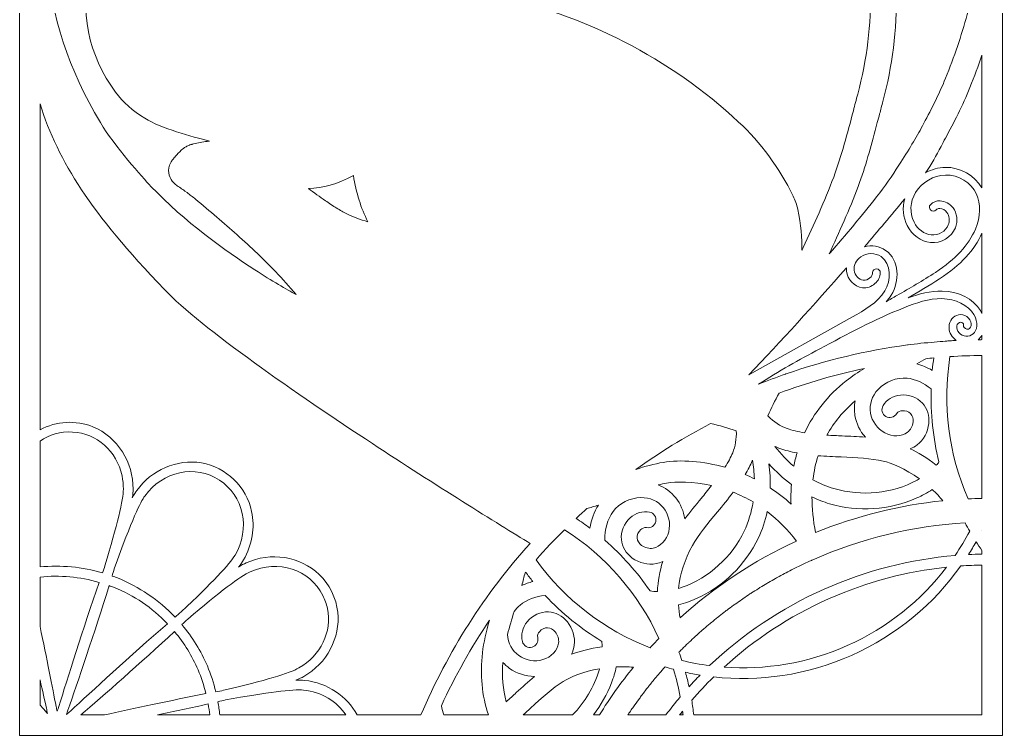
# Model space of a CAD drawing. Header units: millimetres. Extents: x 31 to 886, y -1164 to 562.
# Drawn here: x 31.5 to 416.8, y -581.1 to -300.5 of the extents above; entities that cross this region are included whole.
import ezdxf

# ---------------------------------------------------------------- set-up
doc = ezdxf.new("R2010")
doc.units = ezdxf.units.MM
doc.header["$MEASUREMENT"] = 0
doc.layers.add('Layer 4', color=7, linetype='Continuous')

msp = doc.modelspace()

# ---------------------------------------------------------------- linework, layer by layer
at = {"layer": 'Layer 4', "lineweight": 0}
msp.add_lwpolyline([(31.47, -19.87), (31.47, -468.29), (31.47, -581.1), (167.05, -581.1), (416.77, -581.1), (416.77, -19.87), (31.47, -19.87)], dxfattribs=at)
for points, knots in [([(376.23, -357.51), (373.49, -361.73), (370.76, -365.86), (367.47, -369.99), (361.69, -377.25), (355.46, -384.94), (349.09, -392.03), (349.02, -392.11), (348.95, -392.19), (348.88, -392.26), (352.67, -384.14), (356.85, -374.89), (360.25, -365.84), (363.19, -358), (365.2, -350.45), (367.32, -342.43), (367.32, -342.43), (367.75, -340.85), (367.75, -340.85), (368.05, -339.71), (368.34, -338.59), (368.64, -337.47), (369.07, -335.83), (369.5, -334.2), (369.95, -332.53), (373.61, -318.96), (375.44, -304.22), (375.26, -289.9), (375.07, -274.45), (372.65, -260.07), (368.08, -247.15), (365.03, -238.53), (361.05, -231.32), (355.56, -224.48), (349.31, -216.69), (342.96, -211.51), (334.98, -207.68), (325.87, -203.3), (318.11, -201.51), (308.19, -201.51), (308.19, -201.51), (307.77, -201.52), (307.77, -201.52), (295.09, -201.58), (282.22, -204.82), (268.43, -211.44), (257.75, -216.56), (245.79, -224.58), (236.45, -232.89), (234.2, -234.89), (231.6, -237.06), (229.08, -239.16), (229.08, -239.16), (228.93, -239.29), (228.93, -239.29), (228.4, -239.73), (227.88, -240.17), (227.36, -240.59), (227.04, -240.14), (226.73, -239.69), (226.41, -239.22), (226.41, -239.22), (226.37, -239.16), (226.37, -239.16), (225.77, -238.29), (225.15, -237.39), (224.4, -236.34), (217.35, -226.55), (209.69, -218.21), (199.56, -209.29), (187.76, -198.9), (173.54, -190.39), (159.51, -185.32), (146.84, -180.74), (134.4, -178.41), (121.5, -178.22), (117.93, -178.16), (114.3, -178.36), (110.07, -178.85), (96.9, -180.38), (84.09, -184.53), (73.04, -190.85), (66.7, -194.48), (61.56, -199.04), (56.42, -203.79), (54.4, -205.65), (52.73, -207.47), (51.28, -209.23), (52.85, -205.28), (54.64, -201.32), (56.49, -197.3), (56.53, -197.23), (56.6, -197.08), (56.64, -196.99), (58.35, -193.44), (61.29, -189.52), (63.45, -186.84), (72.27, -175.95), (82.62, -167.49), (93.39, -162.37), (104.99, -156.86), (116.24, -154.25), (129.86, -153.89), (130.66, -153.87), (131.32, -153.9), (132.13, -153.95), (142.33, -154.54), (150.32, -156.14), (158.86, -159.28), (174.14, -164.91), (188.18, -174.45), (200.58, -187.62), (201.62, -188.73), (204.77, -192.27), (208.11, -196.01), (213.33, -201.87), (218.26, -207.4), (219.22, -208.29), (219.61, -208.65), (220.12, -208.84), (220.66, -208.82), (221.19, -208.8), (221.7, -208.56), (222.05, -208.18), (222.2, -208.01), (222.56, -207.61), (223.1, -207.01), (223.1, -207.01), (223.13, -206.97), (223.13, -206.97), (241, -186.93), (249.2, -179.28), (252.93, -176.39), (260.41, -170.6), (269.41, -165.58), (277.65, -162.62), (287.96, -158.91), (298.47, -157.02), (308.88, -156.99), (308.88, -156.99), (309.11, -156.99), (309.11, -156.99), (315.32, -156.99), (321.64, -157.71), (327.9, -159.12), (338.3, -161.47), (348.15, -165.46), (356.4, -170.65), (368.02, -177.97), (376.52, -185.59), (383.95, -195.37), (391.72, -205.59), (397.19, -216.07), (401.68, -229.36), (405.44, -240.46), (407.33, -254.35), (407.01, -268.48), (406.75, -279.82), (405.41, -289.92), (403.01, -298.49), (400.63, -306.99), (397.94, -314.91), (394.52, -323.42), (391.93, -329.88), (388.32, -336.81), (385.46, -342.12), (382.93, -346.83), (380.08, -351.57), (376.23, -357.51)], [0, 0, 0, 0, 1, 1, 1, 2, 2, 2, 3, 3, 3, 4, 4, 4, 5, 5, 5, 6, 6, 6, 7, 7, 7, 8, 8, 8, 9, 9, 9, 10, 10, 10, 11, 11, 11, 12, 12, 12, 13, 13, 13, 14, 14, 14, 15, 15, 15, 16, 16, 16, 17, 17, 17, 18, 18, 18, 19, 19, 19, 20, 20, 20, 21, 21, 21, 22, 22, 22, 23, 23, 23, 24, 24, 24, 25, 25, 25, 26, 26, 26, 27, 27, 27, 28, 28, 28, 29, 29, 29, 30, 30, 30, 31, 31, 31, 32, 32, 32, 33, 33, 33, 34, 34, 34, 35, 35, 35, 36, 36, 36, 37, 37, 37, 38, 38, 38, 39, 39, 39, 40, 40, 40, 41, 41, 41, 42, 42, 42, 43, 43, 43, 44, 44, 44, 45, 45, 45, 46, 46, 46, 47, 47, 47, 48, 48, 48, 49, 49, 49, 50, 50, 50, 51, 51, 51, 52, 52, 52, 53, 53, 53, 54, 54, 54, 55, 55, 55, 56, 56, 56, 56]), ([(182.91, -285.26), (181.55, -278.4), (178.7, -273.18), (173.06, -267.27), (172.12, -266.29), (170.94, -266.07), (170.07, -265.91), (169.77, -265.85), (169.49, -265.8), (169.31, -265.73), (169.15, -265.67), (168.98, -265.61), (168.81, -265.55), (168.19, -265.32), (167.34, -265.01), (167.02, -264.68), (160.74, -258.31), (153.97, -251.65), (146.2, -246.54), (136.5, -240.16), (128.28, -236.68), (119.54, -235.28), (114.32, -234.44), (108.9, -234.61), (103.42, -235.77), (94.12, -237.75), (86.36, -241.32), (79.69, -246.67), (68.86, -255.36), (61.65, -266.48), (58.84, -278.83), (54.78, -296.75), (58.42, -314.55), (69.11, -328.96), (72, -332.85), (75.85, -336.29), (80.57, -339.16), (86.89, -343.02), (98.91, -346.37), (105.97, -348.12), (105.9, -348.12), (105.82, -348.13), (105.75, -348.13), (103.83, -348.27), (102.05, -348.67), (100.33, -349.06), (100.33, -349.06), (99.67, -349.21), (99.67, -349.21), (99.48, -349.25), (99.31, -349.3), (99.12, -349.36), (99.05, -349.38), (98.98, -349.4), (98.91, -349.42), (98.84, -349.43), (98.74, -349.46), (98.63, -349.5), (98.63, -349.5), (98.21, -349.62), (98.21, -349.62), (98.13, -349.64), (97.93, -349.71), (97.88, -349.72), (97.33, -349.93), (96.76, -350.25), (96.4, -350.48), (96.02, -350.73), (95.73, -350.94), (95.47, -351.16), (94.58, -351.92), (93.84, -352.62), (93.08, -353.45), (92.68, -353.88), (92.36, -354.22), (91.97, -354.72), (91.9, -354.82), (91.83, -354.9), (91.76, -354.99), (91.49, -355.33), (91.19, -355.71), (90.84, -356.29), (90.61, -356.69), (89.84, -358.11), (89.85, -359.68), (89.86, -360.83), (90.25, -362.17), (90.88, -363.17), (91.44, -364.06), (92.08, -364.63), (92.59, -365.1), (93.08, -365.54), (93.52, -365.82), (93.93, -366.08), (94.04, -366.15), (94.14, -366.22), (94.26, -366.29), (94.26, -366.29), (94.5, -366.45), (94.5, -366.45), (95.11, -366.86), (95.68, -367.24), (96.24, -367.67), (96.24, -367.67), (97.09, -368.3), (97.09, -368.3), (98.19, -369.13), (99.33, -369.98), (100.4, -370.86), (106.1, -375.57), (111.55, -380.25), (116.61, -384.76), (122.33, -389.87), (127.32, -394.64), (131.86, -399.35), (134.58, -402.16), (137.21, -405.1), (139.83, -408.27), (136.08, -406.21), (130.52, -403.01), (123.67, -398.59), (112.38, -391.29), (96.14, -379.69), (82.95, -365.85), (79.61, -362.34), (68.78, -350.2), (63.11, -340.8), (50.65, -320.14), (43.69, -298.76), (42.42, -277.25), (41.75, -266.07), (42.68, -255.25), (45.11, -245.94), (47.09, -238.34), (48.4, -233.32), (51.63, -227.21), (54.88, -221.07), (58.5, -216.2), (63.35, -211.41), (68.38, -206.45), (73.2, -202.65), (78.09, -199.82), (87.71, -194.24), (98.55, -190.71), (111.23, -189.01), (114.69, -188.55), (118.09, -188.36), (121.35, -188.45), (133.74, -188.78), (145.03, -190.89), (155.87, -194.91), (169.14, -199.83), (181.6, -207.3), (192.9, -217.1), (201.51, -224.57), (209.28, -233.03), (216.02, -242.26), (224.15, -253.38), (224.72, -253.74), (224.94, -253.88), (225.58, -254.28), (226.38, -254.29), (227.03, -253.9), (227.76, -253.46), (239.11, -244.04), (243.29, -240.45), (253.45, -231.77), (263.57, -224.97), (273.36, -220.27), (285.06, -214.66), (296.71, -211.81), (307.98, -211.81), (307.98, -211.81), (308.02, -211.81), (308.02, -211.81), (316.86, -211.82), (323.79, -213.38), (330.5, -216.89), (343.27, -223.57), (352.91, -235.22), (358.36, -250.58), (366.77, -274.23), (367.37, -302.33), (360.06, -329.7), (359.48, -331.88), (358.92, -334.04), (358.36, -336.18), (356.01, -345.15), (353.8, -353.63), (350.64, -362.19), (347.14, -371.64), (342.84, -380.89), (338.68, -389.84), (338.68, -389.84), (338.65, -389.9), (338.65, -389.9), (338.49, -390.24), (338.33, -390.59), (338.17, -390.93), (338.23, -386.3), (337.9, -380.66), (336.59, -374.93), (336.17, -373.05), (335.55, -371.3), (334.76, -369.7), (329.2, -358.43), (322, -348.64), (313.38, -340.62), (286.4, -315.51), (252.99, -298.37), (216.77, -291.04), (205.04, -288.67), (194.01, -289.17), (183.85, -290.05), (183.35, -290.09), (182.8, -290.06), (182.3, -290), (182.75, -288.5), (183.22, -286.83), (182.91, -285.26)], [0, 0, 0, 0, 1, 1, 1, 2, 2, 2, 3, 3, 3, 4, 4, 4, 5, 5, 5, 6, 6, 6, 7, 7, 7, 8, 8, 8, 9, 9, 9, 10, 10, 10, 11, 11, 11, 12, 12, 12, 13, 13, 13, 14, 14, 14, 15, 15, 15, 16, 16, 16, 17, 17, 17, 18, 18, 18, 19, 19, 19, 20, 20, 20, 21, 21, 21, 22, 22, 22, 23, 23, 23, 24, 24, 24, 25, 25, 25, 26, 26, 26, 27, 27, 27, 28, 28, 28, 29, 29, 29, 30, 30, 30, 31, 31, 31, 32, 32, 32, 33, 33, 33, 34, 34, 34, 35, 35, 35, 36, 36, 36, 37, 37, 37, 38, 38, 38, 39, 39, 39, 40, 40, 40, 41, 41, 41, 42, 42, 42, 43, 43, 43, 44, 44, 44, 45, 45, 45, 46, 46, 46, 47, 47, 47, 48, 48, 48, 49, 49, 49, 50, 50, 50, 51, 51, 51, 52, 52, 52, 53, 53, 53, 54, 54, 54, 55, 55, 55, 56, 56, 56, 57, 57, 57, 58, 58, 58, 59, 59, 59, 60, 60, 60, 61, 61, 61, 62, 62, 62, 63, 63, 63, 64, 64, 64, 65, 65, 65, 66, 66, 66, 67, 67, 67, 68, 68, 68, 69, 69, 69, 70, 70, 70, 71, 71, 71, 72, 72, 72, 73, 73, 73, 73]), ([(408.77, -366.48), (405.94, -361.53), (400.21, -358.26), (394.39, -358.41), (391.68, -358.48), (389.04, -359.24), (386.68, -360.55), (389.07, -357.17), (390.85, -353.77), (392.72, -350.23), (393.28, -349.15), (393.86, -348.04), (394.47, -346.93), (397.76, -340.86), (401.2, -334.25), (404.05, -327.1), (405.83, -322.66), (407.39, -318.48), (408.77, -314.45), (408.77, -314.45), (408.77, -366.48), (408.77, -366.48)], [0, 0, 0, 0, 1, 1, 1, 2, 2, 2, 3, 3, 3, 4, 4, 4, 5, 5, 5, 6, 6, 6, 7, 7, 7, 7]), ([(187.07, -573.1), (187.07, -573.1), (187.07, -573.1), (187.07, -573.1), (187.07, -573.1), (163.81, -573.1), (163.81, -573.1), (163.81, -573.1), (163.77, -573.1), (163.77, -573.1), (159.82, -565.72), (152.17, -560.48), (143.15, -559.53), (142.24, -559.44), (141.1, -559.41), (139.71, -559.46), (141, -558.95), (142.04, -558.47), (142.83, -558.02), (147.27, -555.49), (150.97, -551.73), (153.36, -547.21), (155.67, -542.82), (156.71, -537.8), (156.19, -532.86), (155.61, -527.29), (152.95, -521.87), (148.9, -517.99), (145.22, -514.48), (140.46, -512.2), (135.43, -511.42), (130.31, -510.62), (125, -511.37), (120.27, -513.48), (119.44, -513.85), (118.44, -514.4), (117.26, -515.14), (118.12, -514.05), (118.78, -513.11), (119.24, -512.33), (122.72, -506.36), (123.73, -499.57), (122.42, -493.33), (120.41, -483.75), (112.45, -475.91), (102.76, -474.28), (93.05, -472.65), (83.16, -477.15), (77.43, -485.04), (76.9, -485.77), (76.31, -486.75), (75.65, -487.98), (75.86, -486.6), (75.96, -485.47), (75.96, -484.56), (76.02, -474.19), (69.95, -464.08), (60.19, -460.14), (53.49, -457.43), (45.82, -457.83), (39.47, -461.31), (39.47, -461.31), (39.47, -461.2), (39.47, -461.2), (39.47, -461.2), (39.47, -461.2), (39.47, -461.2), (39.47, -461.2), (39.47, -333.48), (39.47, -333.48), (42.94, -344.86), (48.3, -355.94), (55.73, -367.16), (63.44, -378.8), (73.46, -390.87), (88.22, -406.3), (102.77, -421.5), (140.61, -447.54), (169.79, -466.7), (194.26, -482.77), (219.02, -498.18), (231.62, -505.86), (213.89, -525.53), (199.39, -548.17), (188.77, -573.1), (188.77, -573.1), (187.07, -573.1), (187.07, -573.1)], [0, 0, 0, 0, 1, 1, 1, 2, 2, 2, 3, 3, 3, 4, 4, 4, 5, 5, 5, 6, 6, 6, 7, 7, 7, 8, 8, 8, 9, 9, 9, 10, 10, 10, 11, 11, 11, 12, 12, 12, 13, 13, 13, 14, 14, 14, 15, 15, 15, 16, 16, 16, 17, 17, 17, 18, 18, 18, 19, 19, 19, 20, 20, 20, 21, 21, 21, 22, 22, 22, 23, 23, 23, 24, 24, 24, 25, 25, 25, 26, 26, 26, 27, 27, 27, 28, 28, 28, 29, 29, 29, 29]), ([(167.98, -379.7), (165.04, -378.93), (162.34, -377.94), (159.77, -376.68), (158.4, -376.01), (157.08, -375.21), (155.62, -374.3), (155.01, -373.92), (154.35, -373.5), (153.47, -372.91), (152.91, -372.54), (151.93, -371.87), (151.37, -371.49), (149.1, -369.91), (146.93, -368.35), (144.66, -366.69), (150.27, -366.63), (156.09, -364.96), (162.33, -361.63), (163.41, -368.37), (165.3, -374.43), (167.98, -379.7)], [0, 0, 0, 0, 1, 1, 1, 2, 2, 2, 3, 3, 3, 4, 4, 4, 5, 5, 5, 6, 6, 6, 7, 7, 7, 7]), ([(375.43, -408.66), (374.04, -409.46), (372.66, -410.26), (371.28, -411.06), (371.99, -410.25), (372.65, -409.38), (373.22, -408.45), (376.56, -403.07), (376.46, -394.74), (370.99, -390.94), (368.59, -389.28), (365.52, -388.81), (362.74, -389.52), (367.99, -383.38), (373.24, -377.13), (378.48, -370.77), (377.52, -374.24), (377.84, -377.9), (379.48, -381.24), (381.28, -384.91), (384.86, -387.52), (388.6, -387.88), (392.76, -388.27), (396.87, -385.85), (398.36, -382.1), (399.41, -379.45), (399.05, -376.37), (397.44, -374.24), (396.26, -372.68), (394.27, -371.61), (392.37, -371.52), (390.89, -371.45), (389.53, -371.98), (388.57, -373.03), (388.01, -373.64), (388.05, -374.59), (388.67, -375.15), (389.28, -375.71), (390.22, -375.67), (390.78, -375.06), (391.15, -374.66), (391.62, -374.49), (392.23, -374.51), (393.24, -374.56), (394.4, -375.19), (395.05, -376.05), (396.02, -377.34), (396.24, -379.32), (395.57, -380.99), (394.58, -383.48), (391.71, -385.16), (388.88, -384.89), (386.16, -384.63), (383.52, -382.68), (382.17, -379.92), (380.32, -376.14), (380.53, -372.02), (382.77, -368.32), (385.28, -364.18), (389.76, -361.53), (394.46, -361.41), (399.55, -361.27), (404.55, -364.34), (406.63, -368.86), (408.39, -372.7), (408.23, -377.72), (406.19, -382.6), (403.59, -388.82), (398.47, -394.38), (390.51, -399.59), (385.64, -402.78), (380.45, -405.77), (375.43, -408.66)], [0, 0, 0, 0, 1, 1, 1, 2, 2, 2, 3, 3, 3, 4, 4, 4, 5, 5, 5, 6, 6, 6, 7, 7, 7, 8, 8, 8, 9, 9, 9, 10, 10, 10, 11, 11, 11, 12, 12, 12, 13, 13, 13, 14, 14, 14, 15, 15, 15, 16, 16, 16, 17, 17, 17, 18, 18, 18, 19, 19, 19, 20, 20, 20, 21, 21, 21, 22, 22, 22, 23, 23, 23, 24, 24, 24, 24]), ([(408.77, -415.73), (408.59, -415.32), (408.38, -414.93), (408.16, -414.56), (405.33, -409.94), (399.58, -406.99), (393.14, -406.88), (388.55, -406.79), (384.08, -408.02), (379.84, -409.58), (383.97, -407.19), (388.16, -404.72), (392.16, -402.1), (400.45, -396.67), (405.89, -390.8), (408.77, -384.18), (408.77, -384.18), (408.77, -415.73), (408.77, -415.73)], [0, 0, 0, 0, 1, 1, 1, 2, 2, 2, 3, 3, 3, 4, 4, 4, 5, 5, 5, 6, 6, 6, 6]), ([(355.66, -399.04), (356.02, -402.42), (358.71, -405.23), (361.92, -405.59), (363.64, -405.78), (365.42, -405.19), (366.81, -403.99), (368.1, -402.86), (368.87, -401.32), (368.91, -399.74), (368.94, -398.91), (368.28, -398.22), (367.46, -398.2), (366.64, -398.18), (365.94, -398.83), (365.91, -399.65), (365.89, -400.39), (365.5, -401.15), (364.84, -401.72), (364.09, -402.37), (363.13, -402.7), (362.25, -402.6), (360.47, -402.41), (358.85, -400.67), (358.64, -398.72), (358.44, -396.8), (359.48, -394.68), (361.24, -393.44), (363.56, -391.8), (366.94, -391.79), (369.27, -393.41), (373.29, -396.2), (373.23, -402.74), (370.67, -406.87), (367.78, -411.54), (362.57, -414.46), (357.97, -417.04), (357.97, -417.04), (317.32, -439.79), (317.32, -439.79), (330.05, -426.49), (342.85, -412.45), (355.64, -397.75), (355.61, -398.18), (355.61, -398.61), (355.66, -399.04)], [0, 0, 0, 0, 1, 1, 1, 2, 2, 2, 3, 3, 3, 4, 4, 4, 5, 5, 5, 6, 6, 6, 7, 7, 7, 8, 8, 8, 9, 9, 9, 10, 10, 10, 11, 11, 11, 12, 12, 12, 13, 13, 13, 14, 14, 14, 15, 15, 15, 15]), ([(402.84, -421.83), (403.66, -421.95), (404.42, -421.37), (404.53, -420.55), (404.68, -419.48), (404.32, -418.38), (403.54, -417.52), (402.72, -416.6), (401.52, -416.07), (400.36, -416.11), (398.29, -416.17), (396.4, -417.84), (395.96, -419.99), (395.59, -421.8), (396.19, -423.77), (397.56, -425.28), (397.91, -425.66), (398.3, -425.98), (398.72, -426.27), (397.85, -426.31), (396.99, -426.36), (396.13, -426.41), (396.13, -426.41), (396.13, -426.43), (396.13, -426.43), (395.78, -426.43), (395.24, -426.48), (394.33, -426.55), (393.22, -426.63), (391.7, -426.76), (390, -426.91), (386.93, -427.18), (382.67, -427.58), (379.81, -427.96), (379.71, -427.97), (379.62, -428), (379.53, -428.04), (363.42, -430.19), (347.42, -434.01), (331.95, -439.39), (331.9, -439.4), (331.85, -439.41), (331.8, -439.43), (328.25, -440.67), (324.71, -442.01), (321.22, -443.41), (328.9, -438.28), (337.13, -433.88), (345.15, -429.58), (355.78, -423.89), (366.78, -418.01), (378.12, -413.46), (382.89, -411.55), (388.01, -409.79), (393.09, -409.88), (398.51, -409.98), (403.3, -412.37), (405.6, -416.13), (407.45, -419.16), (406.91, -422.36), (405.33, -423.71), (403.82, -425), (401.17, -424.78), (399.78, -423.25), (399.06, -422.47), (398.73, -421.45), (398.9, -420.59), (399.06, -419.81), (399.77, -419.13), (400.45, -419.11), (400.74, -419.11), (401.08, -419.26), (401.31, -419.52), (401.4, -419.62), (401.59, -419.87), (401.56, -420.14), (401.44, -420.96), (402.02, -421.72), (402.84, -421.83)], [0, 0, 0, 0, 1, 1, 1, 2, 2, 2, 3, 3, 3, 4, 4, 4, 5, 5, 5, 6, 6, 6, 7, 7, 7, 8, 8, 8, 9, 9, 9, 10, 10, 10, 11, 11, 11, 12, 12, 12, 13, 13, 13, 14, 14, 14, 15, 15, 15, 16, 16, 16, 17, 17, 17, 18, 18, 18, 19, 19, 19, 20, 20, 20, 21, 21, 21, 22, 22, 22, 23, 23, 23, 24, 24, 24, 25, 25, 25, 26, 26, 26, 26]), ([(408.77, -425.95), (408.28, -425.96), (407.79, -425.97), (407.3, -425.98), (407.91, -425.45), (408.4, -424.85), (408.77, -424.19), (408.77, -424.19), (408.77, -425.95), (408.77, -425.95)], [0, 0, 0, 0, 1, 1, 1, 2, 2, 2, 3, 3, 3, 3]), ([(383.19, -435.48), (384.51, -434.74), (385.7, -434.06), (386.8, -433.41), (387.88, -433.29), (388.9, -433.19), (389.9, -433.1), (389.66, -434.71), (389.46, -436.35), (389.3, -438), (387.35, -436.86), (385.29, -436.01), (383.19, -435.48)], [0, 0, 0, 0, 1, 1, 1, 2, 2, 2, 3, 3, 3, 4, 4, 4, 4]), ([(408.77, -488.2), (406.81, -488.23), (405.02, -488.28), (403.34, -488.35), (395.65, -470.71), (393.19, -451.47), (396.23, -432.6), (400.38, -432.34), (404.58, -432.18), (408.77, -432.14), (408.77, -432.14), (408.77, -488.2), (408.77, -488.2)], [0, 0, 0, 0, 1, 1, 1, 2, 2, 2, 3, 3, 3, 4, 4, 4, 4]), ([(355.58, -442.09), (348.37, -447.81), (342.87, -454.67), (339.22, -462.49), (336.58, -462.07), (334.34, -461.52), (332.37, -460.82), (329.73, -459.88), (327.18, -458.2), (324.79, -455.83), (326.1, -452.82), (327.6, -449.83), (329.24, -446.93), (340.15, -442.88), (351.4, -439.62), (362.76, -437.21), (360.29, -438.69), (357.82, -440.32), (355.58, -442.09)], [0, 0, 0, 0, 1, 1, 1, 2, 2, 2, 3, 3, 3, 4, 4, 4, 5, 5, 5, 6, 6, 6, 6]), ([(388.84, -445.24), (388.56, -454.88), (389.6, -464.52), (391.93, -473.9), (391.6, -474.33), (391.25, -474.75), (390.88, -475.17), (387.1, -472.22), (383.51, -470.15), (380.65, -468.75), (381.61, -468.35), (382.5, -467.84), (383.31, -467.22), (385.88, -465.29), (387.6, -462.16), (387.93, -458.83), (388.22, -455.79), (387.33, -452.95), (385.42, -450.82), (383.37, -448.55), (380.08, -447.34), (376.82, -447.67), (373.88, -447.96), (371.39, -449.48), (370, -451.83), (369.58, -452.54), (369.46, -453.37), (369.66, -454.17), (369.87, -454.97), (370.37, -455.65), (371.09, -456.07), (371.8, -456.49), (372.63, -456.61), (373.43, -456.4), (374.23, -456.2), (374.9, -455.69), (375.32, -454.98), (375.84, -454.1), (376.87, -453.88), (377.43, -453.82), (378.71, -453.7), (380.1, -454.16), (380.82, -454.96), (381.56, -455.78), (381.89, -456.94), (381.77, -458.23), (381.61, -459.84), (380.78, -461.39), (379.59, -462.28), (377.3, -464.01), (373.63, -464.11), (370.68, -462.53), (367.76, -460.97), (365.62, -457.97), (365.09, -454.71), (364.55, -451.37), (365.61, -448.08), (368.09, -445.44), (370.99, -442.34), (375.34, -440.67), (379.44, -441.07), (382.66, -441.39), (385.98, -442.86), (388.84, -445.24)], [0, 0, 0, 0, 1, 1, 1, 2, 2, 2, 3, 3, 3, 4, 4, 4, 5, 5, 5, 6, 6, 6, 7, 7, 7, 8, 8, 8, 9, 9, 9, 10, 10, 10, 11, 11, 11, 12, 12, 12, 13, 13, 13, 14, 14, 14, 15, 15, 15, 16, 16, 16, 17, 17, 17, 18, 18, 18, 19, 19, 19, 20, 20, 20, 21, 21, 21, 21]), ([(353.94, -463.69), (352.09, -463.6), (350.03, -463.51), (347.98, -463.39), (350.71, -458.44), (354.42, -453.94), (359.04, -449.97), (358.69, -451.84), (358.67, -453.76), (358.99, -455.7), (359.49, -458.81), (360.94, -461.79), (363.05, -464.21), (360.05, -463.95), (356.96, -463.82), (353.94, -463.69)], [0, 0, 0, 0, 1, 1, 1, 2, 2, 2, 3, 3, 3, 4, 4, 4, 5, 5, 5, 5]), ([(64.93, -514.57), (64.6, -515.5), (64.26, -516.45), (63.93, -517.4), (55.98, -515.05), (47.65, -514.27), (39.47, -515.07), (39.47, -515.07), (39.47, -465.7), (39.47, -465.7), (43.1, -463.23), (47.48, -461.93), (52.19, -462.18), (61.76, -462.71), (69.57, -469.6), (71.62, -479.35), (71.97, -481.03), (72.14, -482.78), (72.13, -484.54), (72.11, -488.61), (69.69, -498.72), (64.93, -514.57)], [0, 0, 0, 0, 1, 1, 1, 2, 2, 2, 3, 3, 3, 4, 4, 4, 5, 5, 5, 6, 6, 6, 7, 7, 7, 7]), ([(283.76, -474.06), (280.25, -474.65), (276.61, -475.68), (273.02, -476.87), (282.33, -470.18), (292.17, -464.13), (302.37, -458.85), (305.79, -459.6), (309.19, -460.55), (312.46, -461.68), (312.56, -464.9), (312.09, -467.79), (311.05, -470.28), (310.31, -472.07), (309.31, -473.95), (307.99, -476.01), (299.65, -473.63), (290.65, -472.9), (283.76, -474.06)], [0, 0, 0, 0, 1, 1, 1, 2, 2, 2, 3, 3, 3, 4, 4, 4, 5, 5, 5, 6, 6, 6, 6]), ([(327.63, -467.82), (328.28, -468.12), (328.93, -468.39), (329.59, -468.62), (331.6, -469.34), (333.79, -469.91), (336.26, -470.38), (335.77, -472.07), (335.35, -473.82), (335.01, -475.61), (332.39, -473.36), (329.92, -470.75), (327.63, -467.82)], [0, 0, 0, 0, 1, 1, 1, 2, 2, 2, 3, 3, 3, 4, 4, 4, 4]), ([(315.96, -478.86), (317.07, -476.99), (317.97, -475.21), (318.7, -473.45), (318.73, -473.38), (318.76, -473.31), (318.79, -473.23), (319.2, -475.71), (319.46, -478.15), (319.54, -480.54), (318.34, -479.93), (317.14, -479.37), (315.96, -478.86)], [0, 0, 0, 0, 1, 1, 1, 2, 2, 2, 3, 3, 3, 4, 4, 4, 4]), ([(369.99, -473.56), (373.32, -474.33), (378.7, -476.56), (384.24, -480.56), (383.94, -480.74), (383.65, -480.9), (383.36, -481.06), (373.43, -486.35), (361.54, -487.54), (350.75, -484.34), (347.92, -483.5), (345.15, -482.34), (342.51, -480.87), (342.89, -477.59), (343.57, -474.43), (344.52, -471.44), (347.55, -471.69), (350.61, -471.82), (353.58, -471.96), (359.59, -472.22), (365.27, -472.47), (369.99, -473.56)], [0, 0, 0, 0, 1, 1, 1, 2, 2, 2, 3, 3, 3, 4, 4, 4, 5, 5, 5, 6, 6, 6, 7, 7, 7, 7]), ([(94.78, -532.71), (93.99, -533.38), (93.19, -534.06), (92.4, -534.75), (85.98, -528), (78.38, -522.83), (69.8, -519.39), (69.1, -519.11), (68.39, -518.87), (67.71, -518.65), (68, -517.69), (68.29, -516.73), (68.58, -515.78), (75.52, -496.28), (78.91, -489.52), (80.53, -487.29), (87.65, -477.48), (100.25, -474.8), (109.84, -481.06), (114.47, -484.08), (117.64, -488.72), (118.77, -494.11), (119.91, -499.53), (118.9, -505.32), (115.93, -510.4), (113.88, -513.9), (106.77, -521.41), (94.78, -532.71)], [0, 0, 0, 0, 1, 1, 1, 2, 2, 2, 3, 3, 3, 4, 4, 4, 5, 5, 5, 6, 6, 6, 7, 7, 7, 8, 8, 8, 9, 9, 9, 9]), ([(333.92, -490.39), (331.35, -488.07), (328.61, -485.96), (325.72, -484.08), (325.82, -481), (325.67, -477.83), (325.26, -474.64), (327.99, -477.72), (330.94, -480.43), (334.07, -482.75), (333.89, -485.27), (333.83, -487.83), (333.92, -490.39)], [0, 0, 0, 0, 1, 1, 1, 2, 2, 2, 3, 3, 3, 4, 4, 4, 4]), ([(281.87, -482.91), (283.03, -482.62), (284.12, -482.4), (285.14, -482.22), (288.72, -481.62), (295.35, -481.55), (302.76, -483.2), (301.38, -484.94), (299.97, -486.65), (298.69, -488.19), (296.51, -490.82), (294.28, -493.52), (292.26, -496.24), (291.81, -493.21), (290.58, -490.3), (288.72, -487.98), (288.72, -487.98), (288.72, -487.98), (288.72, -487.98), (286.88, -485.68), (284.55, -483.96), (281.87, -482.91)], [0, 0, 0, 0, 1, 1, 1, 2, 2, 2, 3, 3, 3, 4, 4, 4, 5, 5, 5, 6, 6, 6, 7, 7, 7, 7]), ([(393.43, -489.1), (376.34, -490.85), (359.57, -495.05), (343.53, -501.62), (342.6, -496.77), (342.13, -492.06), (342.13, -487.61), (344.38, -488.7), (346.68, -489.59), (348.99, -490.27), (360.26, -493.62), (372.41, -492.81), (383.21, -488.01), (384.24, -487.55), (385.27, -487.05), (386.27, -486.51), (387.3, -485.97), (388.3, -485.36), (389.27, -484.71), (390.76, -486.11), (392.16, -487.58), (393.43, -489.1)], [0, 0, 0, 0, 1, 1, 1, 2, 2, 2, 3, 3, 3, 4, 4, 4, 5, 5, 5, 6, 6, 6, 7, 7, 7, 7]), ([(280.44, -494.89), (279.98, -494.21), (279.28, -493.74), (278.48, -493.57), (275.79, -493.03), (273, -493.86), (270.82, -495.85), (268.39, -498.06), (267.09, -501.32), (267.41, -504.36), (267.7, -507.2), (269.22, -509.76), (271.68, -511.58), (274.36, -513.56), (277.85, -514.38), (281, -513.77), (281.89, -513.6), (282.77, -513.32), (283.61, -512.94), (282.44, -516.79), (281.73, -520.73), (281.52, -524.7), (280.53, -524.69), (279.57, -524.61), (278.66, -524.48), (273.6, -517.14), (267.65, -510.46), (260.94, -504.63), (260.82, -500.36), (261.95, -496.38), (264.16, -493.39), (266.6, -490.07), (270.76, -487.96), (275, -487.88), (278.62, -487.81), (281.78, -489.21), (283.9, -491.85), (285.96, -494.43), (286.76, -498.03), (285.97, -501.24), (285.17, -504.49), (282.64, -507.15), (279.82, -507.7), (278.36, -507.98), (276.65, -507.56), (275.35, -506.6), (274.31, -505.83), (273.67, -504.8), (273.56, -503.71), (273.45, -502.64), (274.03, -501.29), (274.98, -500.43), (275.4, -500.05), (276.25, -499.44), (277.25, -499.64), (278.06, -499.8), (278.89, -499.64), (279.57, -499.18), (280.26, -498.72), (280.73, -498.03), (280.89, -497.22), (281.06, -496.41), (280.9, -495.58), (280.44, -494.89)], [0, 0, 0, 0, 1, 1, 1, 2, 2, 2, 3, 3, 3, 4, 4, 4, 5, 5, 5, 6, 6, 6, 7, 7, 7, 8, 8, 8, 9, 9, 9, 10, 10, 10, 11, 11, 11, 12, 12, 12, 13, 13, 13, 14, 14, 14, 15, 15, 15, 16, 16, 16, 17, 17, 17, 18, 18, 18, 19, 19, 19, 20, 20, 20, 21, 21, 21, 21]), ([(311.23, -485.8), (313.93, -486.86), (316.55, -488.13), (319.03, -489.59), (318.4, -493.61), (317.22, -497.46), (315.52, -501.03), (310.67, -511.19), (301.83, -519.22), (291.24, -523.06), (290.8, -523.22), (290.34, -523.38), (289.85, -523.52), (290.4, -517.79), (292.21, -512.14), (295.24, -506.71), (297.6, -502.48), (301.22, -498.11), (305.07, -493.47), (307.12, -490.99), (309.24, -488.43), (311.23, -485.8)], [0, 0, 0, 0, 1, 1, 1, 2, 2, 2, 3, 3, 3, 4, 4, 4, 5, 5, 5, 6, 6, 6, 7, 7, 7, 7]), ([(258.44, -490.8), (256.72, -493.45), (255.57, -496.54), (255.05, -499.86), (253.29, -498.53), (251.48, -497.26), (249.65, -496.06), (250.96, -494.83), (252.35, -493.57), (253.88, -492.21), (255.3, -491.8), (256.8, -491.34), (258.44, -490.8)], [0, 0, 0, 0, 1, 1, 1, 2, 2, 2, 3, 3, 3, 4, 4, 4, 4]), ([(293.36, -528.88), (294.42, -528.49), (295.48, -528.06), (296.51, -527.6), (307.31, -522.8), (316.04, -514.3), (321.1, -503.69), (322.64, -500.45), (323.82, -496.98), (324.6, -493.35), (328.81, -496.56), (332.64, -500.44), (336.03, -504.9), (319.26, -512.65), (303.92, -522.79), (290.41, -535.06), (290.09, -533.36), (289.87, -531.65), (289.76, -529.96), (290.98, -529.66), (292.19, -529.3), (293.36, -528.88)], [0, 0, 0, 0, 1, 1, 1, 2, 2, 2, 3, 3, 3, 4, 4, 4, 5, 5, 5, 6, 6, 6, 7, 7, 7, 7]), ([(233.94, -512.27), (237.5, -508.23), (241.24, -504.26), (245.08, -500.46), (261.28, -510.78), (274.07, -525.5), (282.13, -543.09), (280.87, -544.39), (279.73, -545.6), (278.67, -546.76), (260.63, -539.74), (245.2, -527.83), (233.94, -512.27)], [0, 0, 0, 0, 1, 1, 1, 2, 2, 2, 3, 3, 3, 4, 4, 4, 4]), ([(346.91, -523.79), (330.09, -531.28), (314.97, -541.43), (302.01, -553.77), (298.34, -553.29), (294.69, -552.61), (291.1, -551.73), (290.74, -550.64), (290.36, -549.56), (289.96, -548.49), (290.37, -548.08), (290.77, -547.67), (291.18, -547.26), (291.97, -546.48), (292.77, -545.7), (293.57, -544.93), (293.71, -544.81), (293.84, -544.68), (293.97, -544.56), (294.77, -543.8), (295.57, -543.05), (296.39, -542.3), (296.53, -542.17), (296.67, -542.04), (296.82, -541.91), (297.62, -541.18), (298.44, -540.45), (299.26, -539.74), (299.42, -539.6), (299.57, -539.47), (299.73, -539.33), (300.54, -538.62), (301.37, -537.92), (302.2, -537.23), (302.37, -537.09), (302.53, -536.96), (302.7, -536.82), (303.53, -536.13), (304.36, -535.46), (305.21, -534.79), (305.38, -534.65), (305.56, -534.51), (305.73, -534.37), (306.57, -533.71), (307.42, -533.06), (308.27, -532.41), (308.45, -532.27), (308.64, -532.13), (308.82, -531.99), (309.67, -531.35), (310.53, -530.72), (311.39, -530.1), (311.58, -529.96), (311.78, -529.82), (311.97, -529.68), (312.83, -529.06), (313.7, -528.45), (314.57, -527.85), (314.77, -527.71), (314.98, -527.58), (315.18, -527.44), (316.05, -526.84), (316.93, -526.25), (317.82, -525.67), (318.02, -525.54), (318.23, -525.41), (318.43, -525.27), (319.32, -524.7), (320.22, -524.13), (321.12, -523.56), (321.33, -523.43), (321.54, -523.31), (321.74, -523.18), (322.65, -522.62), (323.56, -522.07), (324.48, -521.52), (324.69, -521.4), (324.9, -521.28), (325.1, -521.16), (326.03, -520.62), (326.96, -520.08), (327.89, -519.56), (328.1, -519.44), (328.31, -519.33), (328.51, -519.21), (329.46, -518.69), (330.41, -518.17), (331.37, -517.66), (331.56, -517.56), (331.76, -517.45), (331.96, -517.35), (332.93, -516.84), (333.91, -516.33), (334.9, -515.84), (335.08, -515.75), (335.26, -515.66), (335.45, -515.56), (336.42, -515.08), (337.39, -514.61), (338.38, -514.14), (338.57, -514.05), (338.77, -513.95), (338.97, -513.86), (339.94, -513.4), (340.92, -512.95), (341.91, -512.51), (342.01, -512.47), (342.11, -512.42), (342.22, -512.37), (361.47, -503.8), (381.74, -498.95), (402.17, -497.81), (402.75, -498.9), (403.34, -499.99), (403.96, -501.07), (402.23, -504.33), (400.31, -507.51), (398.22, -510.58), (380.73, -512.04), (363.42, -516.44), (346.91, -523.79)], [0, 0, 0, 0, 1, 1, 1, 2, 2, 2, 3, 3, 3, 4, 4, 4, 5, 5, 5, 6, 6, 6, 7, 7, 7, 8, 8, 8, 9, 9, 9, 10, 10, 10, 11, 11, 11, 12, 12, 12, 13, 13, 13, 14, 14, 14, 15, 15, 15, 16, 16, 16, 17, 17, 17, 18, 18, 18, 19, 19, 19, 20, 20, 20, 21, 21, 21, 22, 22, 22, 23, 23, 23, 24, 24, 24, 25, 25, 25, 26, 26, 26, 27, 27, 27, 28, 28, 28, 29, 29, 29, 30, 30, 30, 31, 31, 31, 32, 32, 32, 33, 33, 33, 34, 34, 34, 35, 35, 35, 36, 36, 36, 37, 37, 37, 38, 38, 38, 39, 39, 39, 40, 40, 40, 40]), ([(408.77, -500.97), (408.76, -500.96), (408.75, -500.94), (408.74, -500.93), (408.75, -500.91), (408.76, -500.89), (408.77, -500.87), (408.77, -500.87), (408.77, -500.97), (408.77, -500.97)], [0, 0, 0, 0, 1, 1, 1, 2, 2, 2, 3, 3, 3, 3]), ([(408.77, -510.06), (407, -510.09), (405.24, -510.14), (403.47, -510.22), (404.52, -508.57), (405.52, -506.9), (406.48, -505.2), (407.21, -506.35), (407.98, -507.48), (408.77, -508.6), (408.77, -508.6), (408.77, -510.06), (408.77, -510.06)], [0, 0, 0, 0, 1, 1, 1, 2, 2, 2, 3, 3, 3, 4, 4, 4, 4]), ([(121.83, -516.98), (132.9, -512.04), (145.15, -516.02), (150.32, -526.24), (151.16, -527.89), (151.77, -529.61), (152.14, -531.38), (154.04, -540.42), (149.53, -549.79), (140.93, -554.69), (137.4, -556.71), (127.48, -559.65), (111.44, -563.44), (110.43, -563.63), (109.41, -563.82), (108.39, -564.01), (107.53, -560.45), (106.41, -557.06), (105.06, -553.89), (102.57, -548.06), (99.21, -542.61), (95.08, -537.7), (95.84, -536.98), (96.6, -536.27), (97.35, -535.57), (109.88, -524.88), (118.12, -518.63), (121.83, -516.98)], [0, 0, 0, 0, 1, 1, 1, 2, 2, 2, 3, 3, 3, 4, 4, 4, 5, 5, 5, 6, 6, 6, 7, 7, 7, 8, 8, 8, 9, 9, 9, 9]), ([(408.77, -573.1), (408.77, -573.1), (295.78, -573.1), (295.78, -573.1), (295.56, -571.17), (295.3, -569.25), (294.98, -567.34), (297.71, -564.18), (300.58, -561.12), (303.59, -558.17), (321.46, -560.14), (340.06, -557.56), (357.64, -549.73), (375.43, -541.81), (389.95, -529.51), (400.48, -514.67), (403.24, -514.48), (406.01, -514.37), (408.77, -514.34), (408.77, -514.34), (408.77, -573.1), (408.77, -573.1)], [0, 0, 0, 0, 1, 1, 1, 2, 2, 2, 3, 3, 3, 4, 4, 4, 5, 5, 5, 6, 6, 6, 7, 7, 7, 7]), ([(394.92, -515.17), (385.01, -528.11), (371.84, -538.83), (355.94, -545.91), (340.24, -552.89), (323.69, -555.53), (307.65, -554.34), (319.49, -543.57), (333.21, -534.47), (348.61, -527.61), (363.71, -520.9), (379.31, -516.82), (394.92, -515.17)], [0, 0, 0, 0, 1, 1, 1, 2, 2, 2, 3, 3, 3, 4, 4, 4, 4]), ([(62.64, -521.12), (56.4, -539.16), (50.1, -559.23), (46.86, -569.73), (46.63, -570.41), (46.4, -571.06), (46.19, -571.67), (46.05, -571.07), (45.91, -570.44), (45.76, -569.78), (44.37, -562.56), (42.1, -550.93), (39.47, -538.43), (39.47, -538.43), (39.47, -519.03), (39.47, -519.03), (47.21, -518.22), (55.11, -518.92), (62.64, -521.12)], [0, 0, 0, 0, 1, 1, 1, 2, 2, 2, 3, 3, 3, 4, 4, 4, 5, 5, 5, 6, 6, 6, 6]), ([(228.37, -522.35), (228.86, -520.56), (229.27, -518.91), (229.62, -517.35), (229.62, -517.35), (229.82, -517.1), (229.82, -517.1), (230.75, -518.34), (231.72, -519.58), (232.73, -520.81), (231.2, -521.19), (229.75, -521.71), (228.37, -522.35)], [0, 0, 0, 0, 1, 1, 1, 2, 2, 2, 3, 3, 3, 4, 4, 4, 4]), ([(89.41, -537.32), (74.96, -549.85), (59.48, -564.09), (51.43, -571.56), (50.89, -572.03), (50.38, -572.47), (49.89, -572.89), (50.06, -572.33), (50.24, -571.76), (50.41, -571.19), (54.03, -560.79), (60.86, -540.8), (66.55, -522.41), (67.17, -522.62), (67.76, -522.81), (68.33, -523.04), (76.33, -526.25), (83.41, -531.06), (89.41, -537.32)], [0, 0, 0, 0, 1, 1, 1, 2, 2, 2, 3, 3, 3, 4, 4, 4, 5, 5, 5, 6, 6, 6, 6]), ([(246.23, -536.59), (244.28, -534.23), (241.64, -532.85), (238.79, -532.7), (235.74, -532.54), (232.55, -534.01), (230.48, -536.55), (228.61, -538.84), (227.92, -541.67), (228.6, -544.32), (228.81, -545.12), (229.31, -545.79), (230.02, -546.21), (230.73, -546.63), (231.57, -546.75), (232.37, -546.54), (234.02, -546.12), (235.02, -544.43), (234.59, -542.78), (234.34, -541.79), (234.9, -540.91), (235.26, -540.47), (236.08, -539.47), (237.39, -538.82), (238.47, -538.88), (239.57, -538.94), (240.63, -539.52), (241.45, -540.52), (242.48, -541.77), (242.98, -543.45), (242.78, -544.92), (242.37, -547.77), (239.85, -550.43), (236.65, -551.4), (233.48, -552.36), (229.85, -551.75), (227.16, -549.82), (224.53, -547.93), (222.97, -544.98), (222.76, -541.52), (223.52, -538.55), (224.46, -535.46), (225.35, -532.53), (226.04, -531.57), (226.81, -530.73), (227.67, -530.03), (230.25, -527.91), (233.73, -526.6), (237.53, -526.29), (244.06, -533.24), (251.52, -539.29), (259.7, -544.26), (259.79, -544.95), (259.85, -545.67), (259.89, -546.4), (255, -547.05), (250.92, -548.21), (247.84, -549.33), (248.37, -548.18), (248.73, -546.99), (248.9, -545.79), (249.35, -542.61), (248.35, -539.17), (246.23, -536.59)], [0, 0, 0, 0, 1, 1, 1, 2, 2, 2, 3, 3, 3, 4, 4, 4, 5, 5, 5, 6, 6, 6, 7, 7, 7, 8, 8, 8, 9, 9, 9, 10, 10, 10, 11, 11, 11, 12, 12, 12, 13, 13, 13, 14, 14, 14, 15, 15, 15, 16, 16, 16, 17, 17, 17, 18, 18, 18, 19, 19, 19, 20, 20, 20, 21, 21, 21, 21]), ([(215.24, -573.1), (215.24, -573.1), (197.85, -573.1), (197.85, -573.1), (197.48, -571.92), (197.13, -570.73), (196.81, -569.54), (202.18, -557.85), (208.52, -546.56), (215.7, -535.92), (214.39, -540.5), (213.4, -544.63), (212.93, -548.69), (211.94, -557.23), (212.72, -565.44), (215.24, -573.1)], [0, 0, 0, 0, 1, 1, 1, 2, 2, 2, 3, 3, 3, 4, 4, 4, 5, 5, 5, 5]), ([(55.51, -573.1), (64.14, -565.62), (78.96, -552.63), (92.19, -540.38), (96.01, -544.96), (99.12, -550.02), (101.43, -555.44), (102.67, -558.34), (103.71, -561.47), (104.51, -564.75), (90.67, -567.42), (75.87, -570.62), (64.74, -573.1), (64.74, -573.1), (55.51, -573.1), (55.51, -573.1)], [0, 0, 0, 0, 1, 1, 1, 2, 2, 2, 3, 3, 3, 4, 4, 4, 5, 5, 5, 5]), ([(222.28, -567.91), (221.01, -563.04), (220.55, -557.86), (220.9, -552.48), (221.69, -553.35), (222.58, -554.14), (223.55, -554.84), (226.34, -556.85), (229.83, -557.96), (233.33, -558.02), (230.91, -560.03), (228.53, -562.21), (226.21, -564.34), (224.99, -565.46), (223.64, -566.69), (222.28, -567.91)], [0, 0, 0, 0, 1, 1, 1, 2, 2, 2, 3, 3, 3, 4, 4, 4, 5, 5, 5, 5]), ([(256.45, -573.1), (259.41, -569.27), (261.81, -565.02), (263.52, -560.56), (263.93, -559.5), (264.3, -558.42), (264.63, -557.34), (264.94, -556.34), (265.2, -555.31), (265.42, -554.25), (267.66, -554.15), (269.9, -554.2), (272.1, -554.39), (267.29, -560.29), (262.83, -566.57), (258.79, -573.1), (258.79, -573.1), (256.45, -573.1), (256.45, -573.1)], [0, 0, 0, 0, 1, 1, 1, 2, 2, 2, 3, 3, 3, 4, 4, 4, 5, 5, 5, 6, 6, 6, 6]), ([(269.94, -573.1), (270.09, -572.88), (270.24, -572.66), (270.38, -572.44), (270.77, -571.86), (271.16, -571.28), (271.56, -570.71), (271.75, -570.43), (271.95, -570.15), (272.15, -569.87), (272.82, -568.92), (273.5, -567.97), (274.19, -567.03), (274.53, -566.56), (274.87, -566.09), (275.22, -565.63), (275.51, -565.25), (275.8, -564.87), (276.08, -564.5), (276.49, -563.97), (276.89, -563.44), (277.3, -562.91), (277.56, -562.58), (277.81, -562.26), (278.07, -561.93), (278.54, -561.34), (279.02, -560.75), (279.5, -560.16), (279.71, -559.9), (279.92, -559.64), (280.13, -559.39), (280.72, -558.67), (281.32, -557.96), (281.93, -557.25), (282.04, -557.12), (282.14, -556.99), (282.25, -556.87), (283, -555.99), (283.76, -555.13), (284.53, -554.27), (285.62, -554.6), (286.72, -554.92), (287.82, -555.21), (288.91, -558.75), (289.79, -562.36), (290.48, -566.01), (288.53, -568.31), (286.66, -570.68), (284.84, -573.1), (284.84, -573.1), (269.94, -573.1), (269.94, -573.1)], [0, 0, 0, 0, 1, 1, 1, 2, 2, 2, 3, 3, 3, 4, 4, 4, 5, 5, 5, 6, 6, 6, 7, 7, 7, 8, 8, 8, 9, 9, 9, 10, 10, 10, 11, 11, 11, 12, 12, 12, 13, 13, 13, 14, 14, 14, 15, 15, 15, 16, 16, 16, 17, 17, 17, 17]), ([(228.89, -573.1), (229.87, -572.21), (230.84, -571.32), (231.8, -570.44), (236.24, -566.38), (240.43, -562.54), (244.54, -559.97), (247.31, -558.25), (252.45, -556.09), (258.88, -554.97), (258.83, -555.16), (258.77, -555.35), (258.72, -555.53), (256.73, -562.06), (253.08, -568.14), (248.27, -573.1), (248.27, -573.1), (228.89, -573.1), (228.89, -573.1)], [0, 0, 0, 0, 1, 1, 1, 2, 2, 2, 3, 3, 3, 4, 4, 4, 5, 5, 5, 6, 6, 6, 6]), ([(292.52, -556.36), (294.43, -556.77), (296.35, -557.14), (298.28, -557.45), (296.8, -558.96), (295.35, -560.49), (293.94, -562.05), (293.51, -560.14), (293.05, -558.24), (292.52, -556.36)], [0, 0, 0, 0, 1, 1, 1, 2, 2, 2, 3, 3, 3, 3]), ([(41.99, -570.48), (42.12, -571.18), (42.25, -571.85), (42.37, -572.47), (41.95, -572.01), (41.5, -571.53), (41.03, -571.02), (40.54, -570.46), (40.02, -569.86), (39.47, -569.23), (39.47, -569.23), (39.47, -559.31), (39.47, -559.31), (40.42, -563.58), (41.28, -567.38), (41.99, -570.48)], [0, 0, 0, 0, 1, 1, 1, 2, 2, 2, 3, 3, 3, 4, 4, 4, 5, 5, 5, 5]), ([(109.92, -573.1), (109.76, -571.36), (109.53, -569.63), (109.22, -567.91), (110.24, -567.67), (111.24, -567.44), (112.23, -567.2), (128.45, -564.22), (138.72, -562.92), (142.75, -563.34), (149.8, -564.08), (155.84, -567.75), (159.4, -573.1), (159.4, -573.1), (109.92, -573.1), (109.92, -573.1)], [0, 0, 0, 0, 1, 1, 1, 2, 2, 2, 3, 3, 3, 4, 4, 4, 5, 5, 5, 5]), ([(85.56, -573.1), (92.07, -571.73), (98.85, -570.27), (105.39, -568.78), (105.64, -570.22), (105.83, -571.65), (105.98, -573.1), (105.98, -573.1), (85.56, -573.1), (85.56, -573.1)], [0, 0, 0, 0, 1, 1, 1, 2, 2, 2, 3, 3, 3, 3]), ([(290.23, -573.1), (290.62, -572.6), (291, -572.1), (291.4, -571.61), (291.46, -572.1), (291.51, -572.6), (291.57, -573.1), (291.57, -573.1), (290.23, -573.1), (290.23, -573.1)], [0, 0, 0, 0, 1, 1, 1, 2, 2, 2, 3, 3, 3, 3])]:
    msp.add_open_spline(points, degree=3, knots=knots, dxfattribs=at)

doc.saveas('drawing.dxf')
